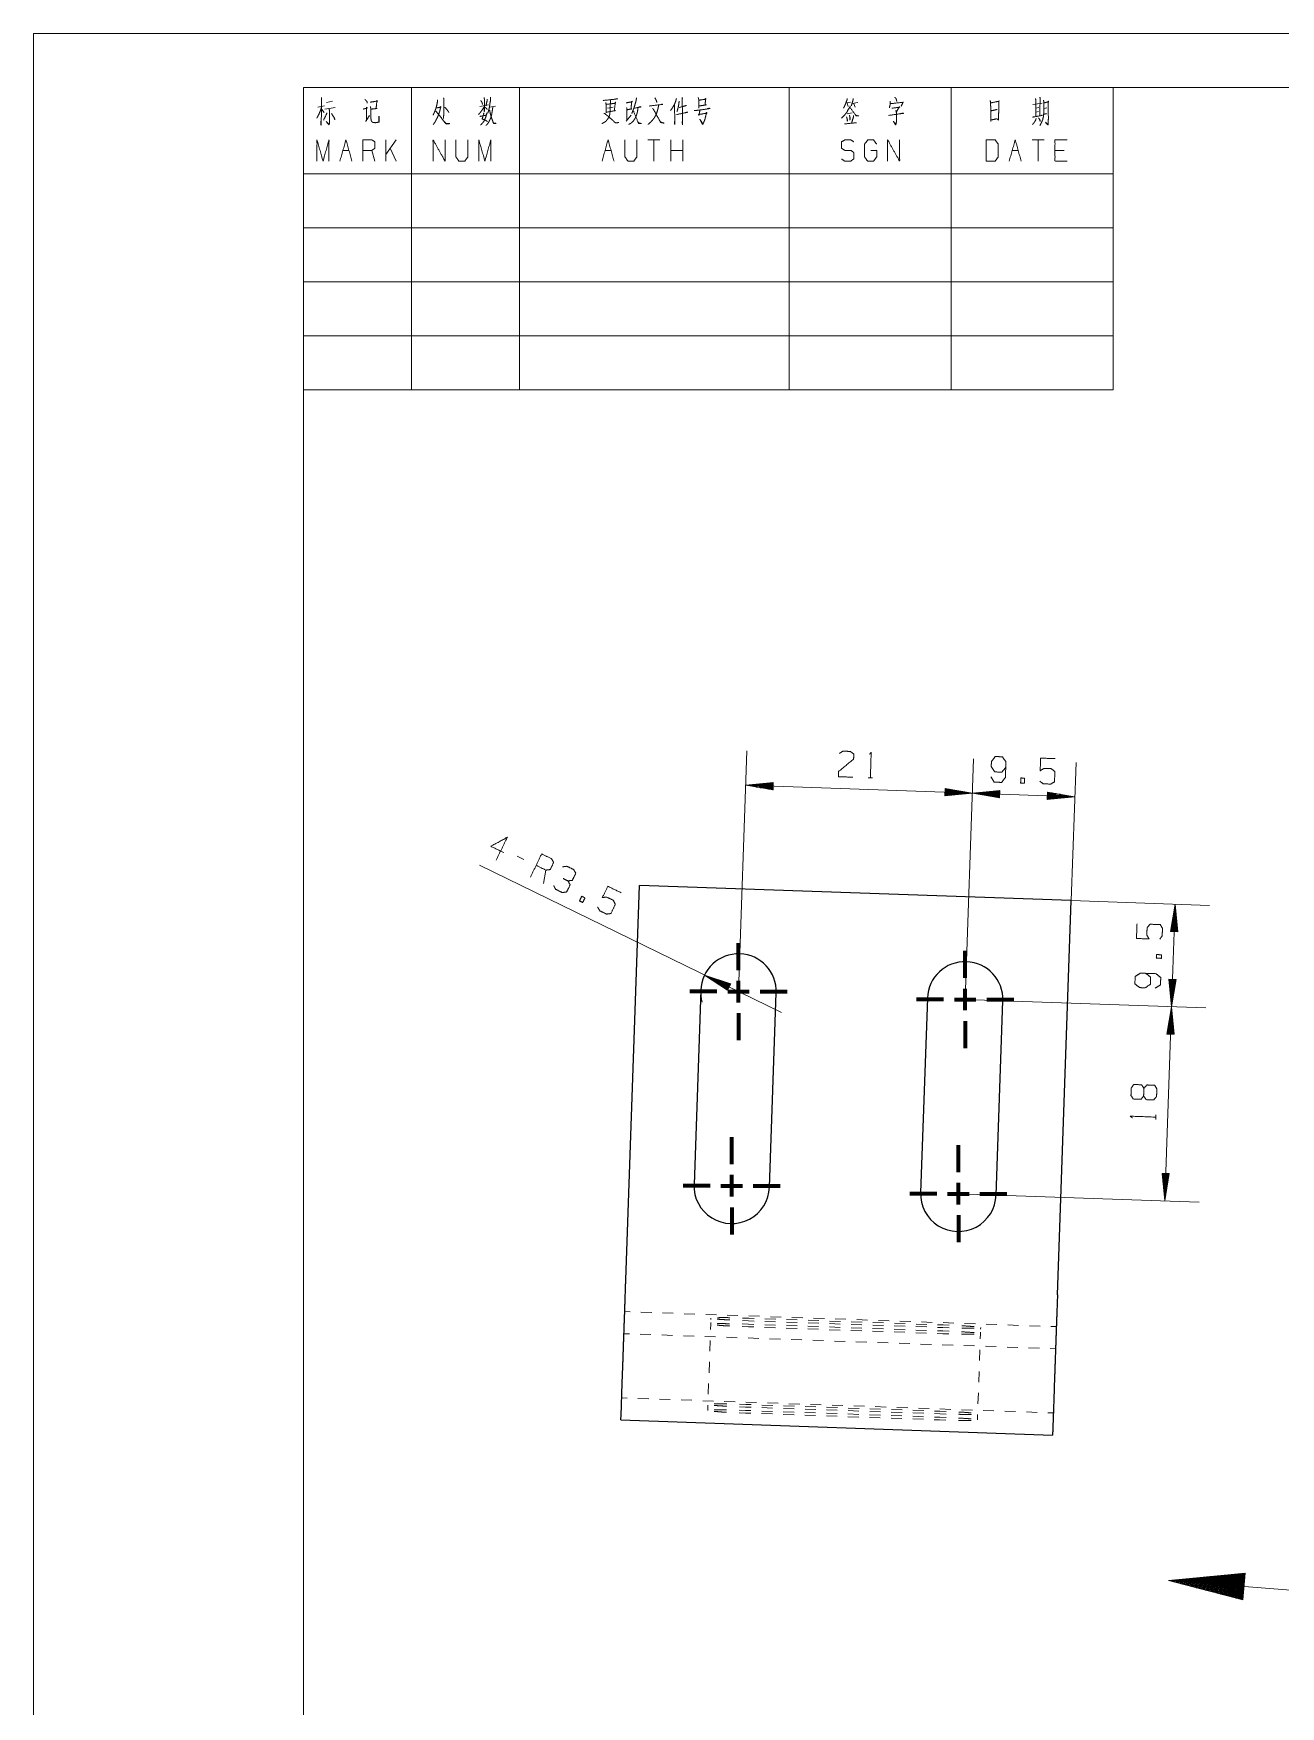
# Model space of a CAD drawing. Header units: millimetres. Extents: x 0 to 420, y 0 to 297.
# Drawn here: x 0 to 115.5, y 142 to 297 of the extents above; entities that cross this region are included whole.
import ezdxf

# ---------------------------------------------------------------- set-up
doc = ezdxf.new("R2010")
doc.units = ezdxf.units.MM
doc.layers.add('1', color=7, linetype='Continuous', true_color=0xffffff)

msp = doc.modelspace()

# ---------------------------------------------------------------- linework, layer by layer
at = {"layer": '1', "color": 132, "linetype": 'Continuous', "lineweight": 18}
for p, q in [((0, 297), (0, 0)), ((420, 297), (0, 297)), ((25, 292), (25, 264)), ((25, 292), (100, 292)), ((25, 292), (100, 292)), ((25, 292), (100, 292)), ((25, 292), (25, 5)), ((415, 292), (25, 292)), ((35, 292), (35, 264)), ((45, 292), (45, 264)), ((70, 292), (70, 264)), ((85, 292), (85, 264)), ((100, 292), (100, 264)), ((25, 284), (100, 284)), ((25, 279), (100, 279)), ((25, 274), (100, 274)), ((25, 269), (100, 269)), ((25, 264), (100, 264))]:
    msp.add_line(p, q, dxfattribs=at)
at = {"layer": '1', "color": 95, "linetype": 'Continuous', "lineweight": 18}
for p, q in [((26.34, 290.18), (26.96, 290.3)), ((26.7, 289.95), (26.92, 289.68)), ((26.99, 289.99), (27.95, 290.14)), ((27.13, 290.61), (27.71, 290.74)), ((41.34, 290.22), (42.13, 290.38)), ((42.25, 290.16), (42.79, 290.28)), ((53.17, 290.09), (53.7, 290.18)), ((75.25, 290.57), (75.67, 290.63)), ((75.35, 290.55), (75.45, 290.24)), ((75.82, 290.51), (76.35, 290.61)), ((75.98, 290.49), (76.11, 290.16)), ((92.56, 290.43), (93.43, 290.55)), ((92.84, 290.07), (93.11, 290.14)), ((93.6, 290.05), (93.85, 290.12)), ((54.91, 288.87), (55.37, 289.43)), ((75.83, 289.64), (75.37, 289.56)), ((92.86, 289.72), (93.09, 289.78)), ((33.59, 287.14), (32.63, 285.78)), ((32.63, 285.18), (32.63, 287.14)), ((58.02, 287.14), (56.9, 287.14)), ((57.46, 287.14), (57.46, 285.18)), ((59.02, 285.18), (59.02, 287.14)), ((60.14, 285.18), (60.14, 287.14)), ((93.6, 287.14), (92.49, 287.14)), ((93.05, 287.14), (93.05, 285.18)), ((28.66, 286.17), (29.22, 286.17)), ((31.62, 285.18), (31.34, 286.17)), ((33.59, 285.18), (33.04, 286.36)), ((52.94, 286.17), (53.49, 286.17)), ((60.14, 286.17), (59.02, 286.17)), ((90.65, 286.17), (91.2, 286.17)), ((95.45, 286.17), (94.61, 286.17)), ((77.3, 228.05), (77.72, 228.04)), ((45.42, 220.49), (44.81, 220.78)), ((47.24, 218.26), (47.46, 219.49)), ((103.95, 196.4), (103.96, 196.82))]:
    msp.add_line(p, q, dxfattribs=at)
at = {"layer": '1', "color": 13, "linetype": 'Continuous', "lineweight": 18}
for p, q in [((65.3, 208.24), (66.08, 230.53)), ((86.29, 207.51), (87.07, 229.8)), ((86.29, 207.51), (87.07, 229.8)), ((96.12, 216.67), (96.56, 229.46)), ((68.52, 227.6), (65.97, 227.36)), ((65.97, 227.36), (68.5, 226.93)), ((86.96, 226.62), (65.97, 227.36)), ((68.51, 227.29), (66.16, 227.37)), ((68.51, 227.24), (66.16, 227.32)), ((68.51, 227.34), (66.55, 227.41)), ((68.51, 227.19), (66.55, 227.26)), ((68.5, 227.14), (66.93, 227.19)), ((68.51, 227.39), (66.94, 227.45)), ((68.5, 227.09), (67.31, 227.13)), ((68.51, 227.44), (67.33, 227.49)), ((68.5, 227.04), (67.7, 227.07)), ((68.52, 227.5), (67.71, 227.52)), ((68.5, 226.99), (68.08, 227)), ((68.52, 227.55), (68.1, 227.56)), ((68.5, 226.94), (68.46, 226.94)), ((68.5, 226.94), (68.46, 226.94)), ((68.52, 227.6), (68.49, 227.6)), ((68.52, 227.6), (68.49, 227.6)), ((68.5, 226.93), (68.52, 227.6)), ((84.43, 227.05), (84.41, 226.38)), ((84.41, 226.38), (86.96, 226.62)), ((84.41, 226.58), (85.99, 226.53)), ((84.41, 226.53), (85.6, 226.49)), ((84.41, 226.48), (85.21, 226.45)), ((84.41, 226.43), (84.83, 226.42)), ((84.41, 226.38), (84.44, 226.38)), ((84.41, 226.38), (84.44, 226.38)), ((84.42, 226.89), (85.61, 226.85)), ((84.42, 226.84), (86, 226.78)), ((84.42, 226.79), (86.38, 226.72)), ((84.42, 226.74), (86.77, 226.65)), ((84.42, 226.69), (86.76, 226.6)), ((84.42, 226.63), (86.38, 226.57)), ((86.96, 226.62), (84.43, 227.05)), ((84.43, 227.04), (84.46, 227.04)), ((84.43, 227.04), (84.46, 227.04)), ((84.43, 226.99), (84.85, 226.98)), ((84.43, 226.94), (85.23, 226.91)), ((89.51, 226.87), (86.96, 226.62)), ((86.96, 226.62), (89.48, 226.2)), ((86.96, 226.62), (96.45, 226.29)), ((89.5, 226.56), (87.15, 226.64)), ((89.49, 226.51), (87.15, 226.59)), ((89.49, 226.46), (87.53, 226.53)), ((89.5, 226.61), (87.54, 226.68)), ((89.49, 226.41), (87.92, 226.46)), ((89.5, 226.66), (87.93, 226.72)), ((89.49, 226.36), (88.3, 226.4)), ((89.5, 226.71), (88.31, 226.75)), ((89.49, 226.31), (88.68, 226.33)), ((89.5, 226.76), (88.7, 226.79)), ((89.51, 226.81), (89.09, 226.83)), ((89.48, 226.2), (89.51, 226.87)), ((89.51, 226.86), (89.48, 226.86)), ((89.51, 226.86), (89.48, 226.86)), ((93.92, 226.71), (93.9, 226.05)), ((93.9, 226.05), (96.45, 226.29)), ((93.91, 226.4), (96.26, 226.32)), ((93.91, 226.35), (96.26, 226.27)), ((93.91, 226.3), (95.87, 226.23)), ((93.92, 226.71), (93.96, 226.71)), ((93.92, 226.71), (93.96, 226.71)), ((96.45, 226.29), (93.92, 226.71)), ((93.92, 226.66), (94.34, 226.64)), ((93.92, 226.61), (94.72, 226.58)), ((93.92, 226.56), (95.11, 226.52)), ((93.92, 226.51), (95.49, 226.45)), ((93.92, 226.46), (95.88, 226.39)), ((89.49, 226.25), (89.07, 226.27)), ((89.48, 226.2), (89.45, 226.2)), ((89.48, 226.2), (89.45, 226.2)), ((93.9, 226.15), (94.71, 226.12)), ((93.9, 226.1), (94.32, 226.09)), ((93.9, 226.05), (93.93, 226.05)), ((93.9, 226.05), (93.93, 226.05)), ((93.91, 226.25), (95.48, 226.2)), ((93.91, 226.2), (95.1, 226.16)), ((69.29, 206.29), (41.3, 219.94)), ((96.12, 216.67), (108.91, 216.22)), ((105.74, 216.33), (105.32, 213.81)), ((105.41, 206.84), (105.74, 216.33)), ((105.57, 213.8), (105.64, 215.76)), ((105.62, 213.79), (105.71, 216.14)), ((105.68, 213.79), (105.76, 216.14)), ((105.73, 213.79), (105.79, 215.75)), ((105.98, 213.78), (105.74, 216.33)), ((105.37, 213.8), (105.39, 214.22)), ((105.42, 213.8), (105.45, 214.6)), ((105.47, 213.8), (105.51, 214.99)), ((105.52, 213.8), (105.58, 215.37)), ((105.78, 213.79), (105.83, 215.36)), ((105.83, 213.79), (105.87, 214.98)), ((105.88, 213.79), (105.91, 214.59)), ((105.93, 213.78), (105.94, 214.2)), ((105.32, 213.8), (105.32, 213.84)), ((105.32, 213.8), (105.32, 213.84)), ((105.32, 213.81), (105.98, 213.78)), ((105.98, 213.78), (105.98, 213.81)), ((105.98, 213.78), (105.98, 213.81)), ((64.59, 208.96), (62.16, 209.77)), ((62.16, 209.77), (64.29, 208.36)), ((64.43, 208.64), (62.32, 209.67)), ((64.45, 208.68), (62.34, 209.71)), ((64.41, 208.59), (62.64, 209.45)), ((64.47, 208.73), (62.71, 209.59)), ((64.5, 208.77), (63.08, 209.46)), ((64.52, 208.82), (63.45, 209.34)), ((105.17, 209.39), (105.16, 209.36)), ((105.17, 209.39), (105.16, 209.36)), ((105.16, 209.39), (105.41, 206.84)), ((105.83, 209.36), (105.16, 209.39)), ((105.22, 209.39), (105.2, 208.97)), ((105.27, 209.38), (105.24, 208.58)), ((105.32, 209.38), (105.28, 208.19)), ((105.37, 209.38), (105.31, 207.81)), ((105.42, 209.38), (105.35, 207.42)), ((105.47, 209.38), (105.39, 207.03)), ((105.41, 206.84), (105.83, 209.36)), ((105.52, 209.38), (105.44, 207.03)), ((105.57, 209.37), (105.5, 207.41)), ((105.62, 209.37), (105.57, 207.8)), ((105.67, 209.37), (105.63, 208.18)), ((105.72, 209.37), (105.7, 208.57)), ((105.78, 209.37), (105.76, 208.95)), ((105.83, 209.36), (105.82, 209.33)), ((105.83, 209.36), (105.82, 209.33)), ((64.38, 208.54), (62.97, 209.24)), ((64.36, 208.5), (63.29, 209.02)), ((64.34, 208.45), (63.62, 208.81)), ((64.54, 208.86), (63.82, 209.22)), ((64.32, 208.41), (63.94, 208.59)), ((64.56, 208.91), (64.19, 209.09)), ((64.29, 208.36), (64.27, 208.38)), ((64.29, 208.36), (64.27, 208.38)), ((64.29, 208.36), (64.59, 208.96)), ((64.58, 208.96), (64.56, 208.97)), ((64.58, 208.96), (64.56, 208.97)), ((86.29, 207.51), (108.58, 206.73)), ((86.29, 207.51), (108.58, 206.73)), ((105.41, 206.84), (104.78, 188.85)), ((105.41, 206.84), (104.98, 204.31)), ((105.24, 204.3), (105.31, 206.26)), ((105.29, 204.3), (105.38, 206.65)), ((105.34, 204.3), (105.43, 206.64)), ((105.39, 204.3), (105.46, 206.26)), ((105.65, 204.29), (105.41, 206.84)), ((105.04, 204.31), (105.05, 204.73)), ((105.09, 204.31), (105.12, 205.11)), ((105.14, 204.31), (105.18, 205.49)), ((105.19, 204.3), (105.25, 205.88)), ((105.45, 204.29), (105.5, 205.87)), ((105.5, 204.29), (105.54, 205.48)), ((105.55, 204.29), (105.58, 205.09)), ((105.6, 204.29), (105.61, 204.71)), ((104.98, 204.31), (105.65, 204.29)), ((104.99, 204.31), (104.99, 204.34)), ((104.99, 204.31), (104.99, 204.34)), ((105.65, 204.29), (105.65, 204.32)), ((105.65, 204.29), (105.65, 204.32)), ((104.53, 191.4), (104.78, 188.85)), ((105.2, 191.38), (104.53, 191.4)), ((104.54, 191.4), (104.54, 191.37)), ((104.54, 191.4), (104.54, 191.37)), ((104.59, 191.4), (104.57, 190.98)), ((104.64, 191.4), (104.61, 190.59)), ((104.69, 191.39), (104.65, 190.2)), ((104.74, 191.39), (104.69, 189.82)), ((104.79, 191.39), (104.72, 189.43)), ((104.84, 191.39), (104.76, 189.04)), ((104.78, 188.85), (105.2, 191.38)), ((104.89, 191.39), (104.81, 189.04)), ((104.94, 191.38), (104.88, 189.42)), ((104.99, 191.38), (104.94, 189.81)), ((105.05, 191.38), (105, 190.19)), ((105.1, 191.38), (105.07, 190.58)), ((105.15, 191.38), (105.13, 190.96)), ((105.2, 191.38), (105.2, 191.34)), ((105.2, 191.38), (105.2, 191.34)), ((85.66, 189.52), (107.95, 188.74)), ((112.21, 154.35), (105.13, 153.68)), ((112.11, 153.12), (105.13, 153.68)), ((112.11, 153.12), (105.13, 153.68)), ((105.13, 153.68), (112.01, 151.89)), ((125.07, 152.09), (105.13, 153.68)), ((112.11, 153.07), (105.42, 153.61)), ((112.12, 153.17), (105.43, 153.71)), ((112.1, 153.02), (105.7, 153.53)), ((112.12, 153.22), (105.72, 153.74)), ((112.1, 152.97), (105.98, 153.46)), ((112.12, 153.28), (106.01, 153.76)), ((112.13, 153.33), (106.3, 153.79)), ((112.13, 153.38), (106.59, 153.82)), ((112.14, 153.43), (106.88, 153.85)), ((112.14, 153.48), (107.17, 153.88)), ((112.14, 153.53), (107.46, 153.9)), ((112.15, 153.58), (107.76, 153.93)), ((112.15, 153.63), (108.05, 153.96)), ((112.16, 153.68), (108.34, 153.99)), ((112.16, 153.73), (108.63, 154.01)), ((112.16, 153.78), (108.92, 154.04)), ((112.17, 153.83), (109.21, 154.07)), ((112.17, 153.88), (109.5, 154.1)), ((112.18, 153.93), (109.79, 154.12)), ((112.18, 153.98), (110.09, 154.15)), ((112.18, 154.03), (110.38, 154.18)), ((112.19, 154.09), (110.67, 154.21)), ((112.19, 154.14), (110.96, 154.23)), ((112.2, 154.19), (111.25, 154.26)), ((112.2, 154.24), (111.54, 154.29)), ((112.2, 154.29), (111.83, 154.32)), ((112.01, 151.89), (112.21, 154.35)), ((112.21, 154.34), (112.12, 154.35)), ((112.21, 154.34), (112.12, 154.35)), ((112.1, 152.92), (106.27, 153.39)), ((112.09, 152.87), (106.55, 153.31)), ((112.09, 152.82), (106.83, 153.24)), ((112.08, 152.77), (107.12, 153.17)), ((112.08, 152.72), (107.4, 153.09)), ((112.08, 152.67), (107.68, 153.02)), ((112.07, 152.62), (107.97, 152.95)), ((112.07, 152.57), (108.25, 152.87)), ((112.06, 152.52), (108.53, 152.8)), ((112.06, 152.47), (108.81, 152.72)), ((112.05, 152.41), (109.1, 152.65)), ((112.05, 152.36), (109.38, 152.58)), ((112.05, 152.31), (109.66, 152.5)), ((112.04, 152.26), (109.95, 152.43)), ((112.04, 152.21), (110.23, 152.36)), ((112.03, 152.16), (110.51, 152.28)), ((112.03, 152.11), (110.8, 152.21)), ((112.03, 152.06), (111.08, 152.14)), ((112.02, 152.01), (111.36, 152.06)), ((112.02, 151.96), (111.65, 151.99)), ((112.01, 151.91), (111.93, 151.91)), ((112.01, 151.91), (111.93, 151.91))]:
    msp.add_line(p, q, dxfattribs=at)
at = {"layer": '1', "color": 30, "linetype": 'Continuous', "lineweight": 25}
for p, q in [((54.86, 181.55), (56.14, 218.06)), ((96.12, 216.67), (56.14, 218.06)), ((94.84, 180.15), (96.12, 216.67)), ((61.8, 208.36), (61.18, 190.37)), ((68.17, 190.13), (68.8, 208.12)), ((82.79, 207.63), (82.16, 189.64)), ((89.16, 189.39), (89.79, 207.38)), ((54.41, 168.56), (94.39, 167.16))]:
    msp.add_line(p, q, dxfattribs=at)
at = {"layer": '1', "color": 252, "linetype": 'Continuous', "lineweight": 70}
for p, q in [((65.3, 210.24), (65.3, 212.74)), ((86.29, 209.51), (86.29, 212.01)), ((63.3, 208.24), (60.8, 208.24)), ((64.3, 208.24), (66.3, 208.24)), ((65.3, 207.24), (65.3, 209.24)), ((67.3, 208.24), (69.8, 208.24)), ((86.29, 206.51), (86.29, 208.51)), ((65.3, 206.24), (65.3, 203.74)), ((84.29, 207.51), (81.79, 207.51)), ((85.29, 207.51), (87.29, 207.51)), ((88.29, 207.51), (90.79, 207.51)), ((86.29, 205.51), (86.29, 203.01)), ((64.67, 192.25), (64.67, 194.75)), ((85.66, 191.52), (85.66, 194.02)), ((64.67, 189.25), (64.67, 191.25)), ((62.67, 190.25), (60.17, 190.25)), ((63.67, 190.25), (65.67, 190.25)), ((66.67, 190.25), (69.17, 190.25)), ((83.66, 189.52), (81.16, 189.52)), ((84.66, 189.52), (86.66, 189.52)), ((85.66, 188.52), (85.66, 190.52)), ((87.66, 189.52), (90.16, 189.52)), ((64.67, 188.25), (64.67, 185.75)), ((85.66, 187.52), (85.66, 185.02))]:
    msp.add_line(p, q, dxfattribs=at)
at = {"layer": '1', "color": 43, "linetype": 'Continuous', "lineweight": 18}
for p, q in [((55.26, 178.58), (54.76, 178.6)), ((57.26, 178.51), (56.26, 178.54)), ((59.26, 178.44), (58.26, 178.47)), ((61.26, 178.37), (60.26, 178.4)), ((63.26, 178.3), (62.26, 178.33)), ((65.25, 178.23), (64.26, 178.26)), ((62.73, 177.43), (62.71, 176.93)), ((62.73, 177.57), (62.73, 177.43)), ((62.74, 177.99), (62.74, 177.85)), ((66.22, 177.18), (65.64, 177.21)), ((65.65, 177.45), (66.23, 177.43)), ((66.24, 177.74), (65.66, 177.76)), ((65.67, 178), (66.25, 177.99)), ((66.22, 177.18), (66.72, 177.17)), ((66.73, 177.41), (66.23, 177.43)), ((66.24, 177.74), (66.74, 177.72)), ((67.25, 178.16), (66.25, 178.19)), ((66.75, 177.97), (66.25, 177.99)), ((67.72, 177.13), (68.72, 177.1)), ((68.73, 177.34), (67.73, 177.37)), ((67.74, 177.69), (68.74, 177.65)), ((68.75, 177.9), (67.75, 177.93)), ((69.25, 178.09), (68.25, 178.12)), ((69.72, 177.06), (70.72, 177.03)), ((70.72, 177.27), (69.73, 177.31)), ((70.74, 177.83), (69.74, 177.86)), ((69.74, 177.62), (70.74, 177.58)), ((71.25, 178.02), (70.25, 178.05)), ((72.72, 177.2), (71.72, 177.24)), ((71.72, 176.99), (72.72, 176.96)), ((72.74, 177.76), (71.74, 177.79)), ((71.74, 177.55), (72.73, 177.51)), ((73.25, 177.95), (72.25, 177.99)), ((73.71, 176.92), (74.71, 176.89)), ((74.72, 177.13), (73.72, 177.17)), ((73.73, 177.48), (74.73, 177.44)), ((74.74, 177.69), (73.74, 177.72)), ((75.25, 177.88), (74.25, 177.92)), ((75.71, 176.85), (76.71, 176.82)), ((76.72, 177.06), (75.72, 177.1)), ((75.73, 177.41), (76.73, 177.37)), ((76.74, 177.62), (75.74, 177.65)), ((77.25, 177.81), (76.25, 177.85)), ((77.71, 176.78), (78.71, 176.75)), ((78.72, 176.99), (77.72, 177.03)), ((77.73, 177.34), (78.73, 177.3)), ((78.74, 177.55), (77.74, 177.58)), ((79.25, 177.74), (78.25, 177.78)), ((79.71, 176.71), (80.71, 176.68)), ((80.72, 176.92), (79.72, 176.96)), ((79.73, 177.27), (80.73, 177.24)), ((80.74, 177.48), (79.74, 177.51)), ((81.25, 177.67), (80.25, 177.71)), ((82.72, 176.85), (81.72, 176.89)), ((81.73, 177.2), (82.73, 177.17)), ((82.74, 177.41), (81.74, 177.44)), ((83.24, 177.6), (82.24, 177.64)), ((84.22, 176.8), (83.72, 176.82)), ((83.73, 177.13), (84.23, 177.11)), ((84.24, 177.36), (83.74, 177.37)), ((84.22, 176.8), (84.8, 176.78)), ((84.81, 177.1), (84.23, 177.11)), ((85.24, 177.53), (84.24, 177.57)), ((84.24, 177.36), (84.82, 177.33)), ((87.24, 177.46), (86.24, 177.5)), ((87.71, 176.55), (87.72, 176.69)), ((87.72, 176.97), (87.73, 177.11)), ((89.24, 177.39), (88.24, 177.43)), ((91.24, 177.32), (90.24, 177.36)), ((93.24, 177.25), (92.24, 177.29)), ((94.74, 177.2), (94.24, 177.22)), ((54.69, 176.55), (55.19, 176.53)), ((56.19, 176.5), (57.19, 176.46)), ((58.19, 176.43), (59.19, 176.39)), ((60.19, 176.36), (61.19, 176.32)), ((62.19, 176.29), (63.18, 176.25)), ((62.67, 175.93), (62.64, 174.93)), ((64.18, 176.22), (65.18, 176.18)), ((66.18, 176.15), (67.18, 176.11)), ((68.18, 176.08), (69.18, 176.05)), ((70.18, 176.01), (71.18, 175.98)), ((72.18, 175.94), (73.18, 175.91)), ((74.18, 175.87), (75.18, 175.84)), ((76.18, 175.8), (77.18, 175.77)), ((78.18, 175.73), (79.17, 175.7)), ((80.17, 175.66), (81.17, 175.63)), ((81.71, 176.64), (82.71, 176.61)), ((82.17, 175.59), (83.17, 175.56)), ((83.71, 176.57), (84.21, 176.55)), ((84.17, 175.52), (85.17, 175.49)), ((84.79, 176.54), (84.21, 176.55)), ((86.17, 175.45), (87.17, 175.42)), ((87.69, 176.06), (87.71, 176.55)), ((88.17, 175.38), (89.17, 175.35)), ((90.17, 175.31), (91.17, 175.28)), ((92.17, 175.24), (93.17, 175.21)), ((94.17, 175.17), (94.67, 175.16)), ((62.6, 173.93), (62.57, 172.93)), ((87.62, 174.06), (87.66, 175.06)), ((87.55, 172.06), (87.59, 173.06)), ((54.98, 170.59), (54.48, 170.61)), ((56.98, 170.52), (55.98, 170.55)), ((62.53, 171.93), (62.5, 170.94)), ((87.48, 170.06), (87.52, 171.06)), ((58.98, 170.45), (57.98, 170.48)), ((60.98, 170.38), (59.98, 170.41)), ((62.98, 170.31), (61.98, 170.34)), ((62.46, 169.94), (62.45, 169.44)), ((64.98, 170.24), (63.98, 170.27)), ((65.36, 169.22), (65.94, 169.19)), ((65.95, 169.44), (65.37, 169.45)), ((65.38, 169.77), (65.96, 169.75)), ((65.97, 170), (65.39, 170.01)), ((66.44, 169.18), (65.94, 169.19)), ((65.95, 169.44), (66.45, 169.42)), ((66.46, 169.73), (65.96, 169.75)), ((65.97, 170), (66.47, 169.98)), ((66.97, 170.17), (65.98, 170.2)), ((68.44, 169.11), (67.44, 169.14)), ((67.45, 169.38), (68.45, 169.35)), ((68.46, 169.66), (67.46, 169.7)), ((67.47, 169.94), (68.47, 169.91)), ((68.97, 170.1), (67.97, 170.13)), ((70.44, 169.04), (69.44, 169.07)), ((69.45, 169.31), (70.45, 169.28)), ((70.46, 169.59), (69.46, 169.63)), ((69.47, 169.87), (70.47, 169.84)), ((70.97, 170.03), (69.97, 170.06)), ((72.44, 168.97), (71.44, 169)), ((71.45, 169.25), (72.44, 169.21)), ((71.46, 169.8), (72.46, 169.77)), ((72.46, 169.52), (71.46, 169.56)), ((72.97, 169.96), (71.97, 169.99)), ((73.44, 169.18), (74.44, 169.14)), ((74.45, 169.45), (73.45, 169.49)), ((73.46, 169.73), (74.46, 169.7)), ((74.97, 169.89), (73.97, 169.93)), ((75.44, 169.11), (76.44, 169.07)), ((76.45, 169.38), (75.45, 169.42)), ((75.46, 169.66), (76.46, 169.63)), ((76.97, 169.82), (75.97, 169.86)), ((77.44, 169.04), (78.44, 169)), ((78.45, 169.31), (77.45, 169.35)), ((77.46, 169.59), (78.46, 169.56)), ((78.97, 169.75), (77.97, 169.79)), ((79.44, 168.97), (80.44, 168.93)), ((80.45, 169.24), (79.45, 169.28)), ((79.46, 169.52), (80.46, 169.49)), ((80.97, 169.68), (79.97, 169.72)), ((82.45, 169.18), (81.45, 169.21)), ((81.46, 169.45), (82.46, 169.42)), ((82.96, 169.61), (81.97, 169.65)), ((83.95, 169.12), (83.45, 169.14)), ((83.46, 169.38), (83.96, 169.37)), ((83.95, 169.12), (84.53, 169.1)), ((84.96, 169.54), (83.96, 169.58)), ((84.54, 169.34), (83.96, 169.37)), ((86.96, 169.47), (85.96, 169.51)), ((87.43, 168.56), (87.45, 169.06)), ((88.96, 169.4), (87.96, 169.44)), ((90.96, 169.33), (89.96, 169.37)), ((92.96, 169.26), (91.96, 169.3)), ((94.46, 169.21), (93.96, 169.23)), ((74.43, 168.9), (73.44, 168.93)), ((76.43, 168.83), (75.43, 168.86)), ((78.43, 168.76), (77.43, 168.79)), ((80.43, 168.69), (79.43, 168.72)), ((82.43, 168.62), (81.43, 168.65)), ((81.44, 168.9), (82.44, 168.86)), ((83.93, 168.56), (83.43, 168.58)), ((83.44, 168.83), (83.94, 168.81)), ((83.93, 168.56), (84.51, 168.55)), ((84.52, 168.79), (83.94, 168.81))]:
    msp.add_line(p, q, dxfattribs=at)
at = {"layer": '1', "color": 30, "linetype": 'Continuous', "lineweight": 25}
for centre, start, end in [((65.3, 208.24), 358, 178), ((86.29, 207.51), 358, 178), ((64.67, 190.25), 178, 358), ((85.66, 189.52), 178, 358)]:
    msp.add_arc(centre, 3.5, start, end, dxfattribs=at)
at = {"layer": '1', "color": 13, "linetype": 'Continuous', "lineweight": 18}
msp.add_arc((65.3, 208.24), 3.5, 178, 196.2103, dxfattribs=at)
at = {"layer": '1', "color": 95, "linetype": 'Continuous', "lineweight": 18}
for points, knots in [([(26.67, 290.16), (26.6, 289.91), (26.48, 289.62), (26.35, 289.35), (26.23, 289.14)], [0, 0, 0.233514, 0.515368, 0.78555, 1, 1]), ([(26.67, 291.07), (26.66, 288.89), (26.63, 288.5), (26.61, 288.71), (26.64, 288.94)], [0, 0, 0.723303, 0.854546, 0.923601, 1, 1]), ([(27.37, 289.99), (27.42, 289.87), (27.42, 288.83), (27.4, 288.6), (27.39, 288.52), (27.11, 288.85), (27.39, 288.56)], [0, 0, 0.056947, 0.504404, 0.603051, 0.639405, 0.826366, 1, 1]), ([(30.53, 289.99), (30.92, 290.09), (30.86, 290.16), (30.83, 288.96), (30.77, 288.83), (31.12, 289.41)], [0, 0, 0.158008, 0.19221, 0.673433, 0.728446, 1, 1]), ([(30.7, 290.88), (30.87, 290.72), (30.92, 290.63), (30.92, 290.53), (30.9, 290.67)], [0, 0, 0.413146, 0.573572, 0.750721, 1, 1]), ([(31.19, 290.63), (31.87, 290.74), (31.82, 290.8), (31.73, 290.05), (31.82, 290.05), (31.25, 289.99)], [0, 0, 0.313958, 0.349012, 0.694882, 0.735357, 1, 1]), ([(31.22, 290.22), (31.25, 289.91), (31.25, 289.2), (31.27, 288.98), (31.3, 288.87), (31.34, 288.81), (31.41, 288.77), (31.53, 288.75), (31.66, 288.73), (32.03, 288.79), (32, 289.33), (32, 288.79)], [0, 0, 0.097093, 0.316208, 0.387239, 0.42073, 0.444406, 0.470581, 0.507596, 0.549105, 0.664641, 0.832445, 1, 1]), ([(37.43, 290.84), (37.42, 290.72), (37.34, 290.3), (37.26, 290.01), (37.18, 289.8), (37.09, 289.6), (37.01, 289.43)], [0, 0, 0.084498, 0.36853, 0.573114, 0.721457, 0.873368, 1, 1]), ([(37.28, 290.09), (37.75, 290.18), (37.71, 290.22), (37.68, 290.03), (37.62, 289.76), (37.56, 289.6), (37.48, 289.37), (37.4, 289.18), (37.28, 288.98), (37.2, 288.81), (37.02, 288.56)], [0, 0, 0.202443, 0.228131, 0.308408, 0.425631, 0.500403, 0.604281, 0.689483, 0.790714, 0.870506, 1, 1]), ([(37.97, 291.05), (38.02, 290.94), (38, 290.84), (37.99, 289.12), (37.97, 289.23), (38, 289.45)], [0, 0, 0.049543, 0.095606, 0.852767, 0.898838, 1, 1]), ([(38.1, 290.16), (38.13, 290.14), (38.4, 289.8), (38.47, 289.68)], [0, 0, 0.059448, 0.761031, 1, 1]), ([(41.75, 290.24), (41.62, 290.01), (41.48, 289.8), (41.35, 289.64), (41.22, 289.49)], [0, 0, 0.287221, 0.555142, 0.786181, 1, 1]), ([(41.43, 290.8), (41.56, 290.57), (41.59, 290.43)], [0, 0, 0.640221, 1, 1]), ([(41.73, 291.07), (41.76, 290.92), (41.76, 289.78), (41.73, 289.93), (41.76, 290.05)], [0, 0, 0.094654, 0.823636, 0.91829, 1, 1]), ([(41.76, 290.2), (41.94, 290.07), (42.03, 289.97)], [0, 0, 0.613122, 1, 1]), ([(42.03, 290.92), (42.03, 290.82), (41.91, 290.34)], [0, 0, 0.174301, 1, 1]), ([(42.54, 290.16), (42.49, 289.8), (42.45, 289.56), (42.41, 289.35), (42.35, 289.16), (42.23, 288.91), (42.13, 288.73), (42.01, 288.56), (41.92, 288.48)], [0, 0, 0.19438, 0.332636, 0.448614, 0.555649, 0.70616, 0.822692, 0.933847, 1, 1]), ([(42.33, 291.11), (42.33, 290.98), (42.32, 290.76), (42.27, 290.47), (42.23, 290.16), (42.17, 289.91), (42.1, 289.68), (42.08, 289.62)], [0, 0, 0.081852, 0.232243, 0.425429, 0.63211, 0.800313, 0.957953, 1, 1]), ([(42.22, 289.89), (42.25, 289.85), (42.39, 289.27), (42.49, 289), (42.6, 288.71), (42.63, 288.65), (42.85, 288.67), (42.63, 288.69), (42.55, 288.81)], [0, 0, 0.026721, 0.341749, 0.493483, 0.655465, 0.691641, 0.80784, 0.924039, 1, 1]), ([(53.44, 290.84), (53.42, 290.18), (53.41, 289.85), (53.39, 289.66), (53.38, 289.56), (53.36, 289.43), (53.32, 289.31), (53.27, 289.2), (53.14, 289.02), (53, 288.85), (52.79, 288.73), (52.69, 288.67), (52.65, 288.65)], [0, 0, 0.263783, 0.395771, 0.470171, 0.511786, 0.56157, 0.614019, 0.658777, 0.749614, 0.837596, 0.932985, 0.980677, 1, 1]), ([(52.76, 290.82), (52.82, 290.78), (52.85, 290.8), (54.11, 290.94), (54.07, 290.96), (53.92, 290.92)], [0, 0, 0.045522, 0.068286, 0.872626, 0.90344, 1, 1]), ([(53, 290.59), (53.04, 290.41), (53.04, 289.66), (53.03, 289.7), (53.89, 289.85), (53.8, 289.85), (53.89, 290.63), (53.92, 290.57), (53.87, 290.53), (53.04, 290.43)], [0, 0, 0.051663, 0.252803, 0.264656, 0.500971, 0.524672, 0.738301, 0.756829, 0.773117, 1, 1]), ([(54.88, 290.57), (55.47, 290.67), (55.41, 290.74), (55.34, 290.01), (55.41, 290.01), (54.97, 289.93), (54.94, 290.12), (54.97, 289.89), (54.96, 288.96)], [0, 0, 0.181366, 0.207406, 0.429567, 0.451891, 0.588199, 0.645735, 0.715777, 1, 1]), ([(55.98, 290.12), (55.98, 289.99), (55.92, 289.66), (55.86, 289.47), (55.81, 289.31), (55.73, 289.16), (55.65, 289.02), (55.54, 288.87), (55.31, 288.67), (55.13, 288.58)], [0, 0, 0.067236, 0.249298, 0.354996, 0.450079, 0.537949, 0.629663, 0.725721, 0.894899, 1, 1]), ([(55.85, 291.05), (55.82, 290.8), (55.73, 290.47), (55.62, 290.12), (55.53, 289.89), (55.47, 289.72), (55.41, 289.58)], [0, 0, 0.162457, 0.385014, 0.625897, 0.784413, 0.898493, 1, 1]), ([(55.62, 290.07), (56.27, 290.2), (56.2, 290.22), (56.08, 290.18)], [0, 0, 0.769962, 0.857327, 1, 1]), ([(57.88, 290.32), (57.88, 290.2), (57.81, 289.91), (57.74, 289.68), (57.65, 289.43), (57.52, 289.23), (57.5, 289.18), (57.42, 289.08), (57.31, 288.94), (57.18, 288.81), (57.06, 288.69), (56.93, 288.58)], [0, 0, 0.060656, 0.206644, 0.323463, 0.452143, 0.571976, 0.593424, 0.659716, 0.74639, 0.834816, 0.918178, 1, 1]), ([(57.02, 290.28), (58.29, 290.43), (58.21, 290.45), (58.12, 290.41)], [0, 0, 0.872478, 0.933903, 1, 1]), ([(57.34, 290.05), (57.4, 290.01), (58.1, 288.75), (58.43, 288.69), (58.12, 288.77), (58.02, 288.89)], [0, 0, 0.030854, 0.652647, 0.79375, 0.930716, 1, 1]), ([(57.56, 291.03), (57.66, 290.84), (57.71, 290.72), (57.74, 290.59)], [0, 0, 0.450481, 0.729637, 1, 1]), ([(59.55, 290.98), (59.48, 290.72), (59.38, 290.47), (59.26, 290.24), (59.14, 290.05), (59, 289.85)], [0, 0, 0.21836, 0.428744, 0.629221, 0.801494, 1, 1]), ([(59.38, 290.41), (59.39, 289.16), (59.39, 288.56), (59.38, 288.69), (59.39, 288.91)], [0, 0, 0.565717, 0.839123, 0.896086, 1, 1]), ([(59.8, 290.72), (59.76, 290.38), (59.7, 290.09), (59.64, 289.89), (59.6, 289.76)], [0, 0, 0.34211, 0.644851, 0.86512, 1, 1]), ([(59.8, 290.14), (60.47, 290.32), (60.4, 290.32), (60.28, 290.26)], [0, 0, 0.772509, 0.853435, 1, 1]), ([(60.08, 291.07), (60.12, 290.98), (60.09, 291.03), (60.11, 288.54), (60.09, 288.73), (60.11, 289.04)], [0, 0, 0.029975, 0.04619, 0.840789, 0.900562, 1, 1]), ([(61.18, 289.87), (61.37, 289.87), (61.75, 289.91), (62.68, 290.05), (62.58, 290.07), (62.43, 290.03)], [0, 0, 0.10704, 0.322386, 0.855626, 0.914427, 1, 1]), ([(61.57, 291.07), (61.63, 290.82), (61.63, 290.09), (61.63, 290.28), (62.33, 290.38), (62.21, 290.38), (62.24, 290.9), (62.26, 290.98), (62.29, 290.92), (62.19, 290.9), (61.63, 290.82)], [0, 0, 0.076614, 0.294117, 0.350048, 0.563214, 0.598361, 0.753971, 0.779215, 0.799829, 0.831205, 1, 1]), ([(61.73, 289.91), (61.63, 289.41), (61.6, 289.49), (62.38, 289.62), (62.33, 289.7), (62.33, 289.62), (62.24, 289.27), (62.19, 289.04), (62.11, 288.85), (62.05, 288.71), (62.01, 288.6), (61.98, 288.58), (61.72, 289.06), (62, 288.62)], [0, 0, 0.13637, 0.159981, 0.371157, 0.396349, 0.418604, 0.516111, 0.579311, 0.63312, 0.675133, 0.705357, 0.714996, 0.861275, 1, 1]), ([(75.64, 290.3), (75.63, 290.2), (75.39, 289.83), (75.38, 289.78), (75.26, 289.6), (75.06, 289.37), (74.85, 289.16)], [0, 0, 0.074337, 0.387309, 0.418539, 0.575027, 0.79286, 1, 1]), ([(75.37, 290.98), (75.35, 290.84), (75.23, 290.53), (75.13, 290.28), (75.01, 290.07)], [0, 0, 0.148006, 0.485257, 0.758321, 1, 1]), ([(75.61, 290.16), (76.2, 289.37), (76.43, 289.37), (76.2, 289.39), (76.08, 289.54)], [0, 0, 0.599324, 0.742451, 0.886135, 1, 1]), ([(75.91, 290.98), (75.92, 290.88), (75.75, 290.3)], [0, 0, 0.147218, 1, 1]), ([(79.34, 290.74), (79.34, 290.51), (79.33, 290.34), (79.3, 290.22), (79.27, 290.12)], [0, 0, 0.361949, 0.626223, 0.829034, 1, 1]), ([(79.34, 290.49), (80.57, 290.63), (80.56, 290.67), (80.37, 290.26)], [0, 0, 0.712481, 0.737756, 1, 1]), ([(79.49, 290.07), (80.25, 290.18), (80.21, 290.24), (79.92, 289.72)], [0, 0, 0.533866, 0.586729, 1, 1]), ([(79.87, 289.87), (79.9, 289.76), (79.93, 289.64), (79.94, 289.43), (79.94, 289), (79.93, 288.85), (79.9, 288.65), (79.86, 288.52), (79.64, 288.87), (79.87, 288.56)], [0, 0, 0.049623, 0.1085, 0.204239, 0.404798, 0.471991, 0.568442, 0.629223, 0.820578, 1, 1]), ([(79.78, 291.09), (79.89, 290.96), (79.93, 290.86), (79.96, 290.69)], [0, 0, 0.364604, 0.619196, 1, 1]), ([(88.61, 290.8), (88.64, 290.59), (88.66, 290.14), (88.67, 289.66), (88.67, 289.6), (88.67, 288.83), (88.67, 288.98), (89.24, 289.1), (89.36, 288.96), (89.39, 289.14), (89.39, 289.39), (89.4, 289.87), (89.42, 290.36), (89.42, 290.78), (89.43, 290.72), (88.66, 290.57)], [0, 0, 0.037589, 0.119519, 0.205166, 0.216331, 0.354043, 0.380097, 0.485125, 0.518622, 0.552532, 0.597196, 0.682843, 0.77221, 0.846648, 0.858119, 1, 1]), ([(88.67, 289.83), (89.24, 289.95), (89.18, 289.97), (89.05, 289.89)], [0, 0, 0.728512, 0.805958, 1, 1]), ([(92.8, 290.98), (92.83, 290.86), (92.83, 289.31)], [0, 0, 0.075954, 1, 1]), ([(93.21, 291.11), (93.24, 290.98), (93.19, 289.37)], [0, 0, 0.073211, 1, 1]), ([(93.55, 290.82), (93.59, 290.59), (93.59, 290.14), (93.57, 289.64), (93.55, 289.33), (93.47, 289), (93.38, 288.79), (93.22, 288.48)], [0, 0, 0.096217, 0.285187, 0.491418, 0.620825, 0.76157, 0.854869, 1, 1]), ([(93.59, 290.57), (94.03, 290.67), (93.98, 290.74), (93.98, 290.05), (94, 289.12), (93.98, 288.77), (93.97, 288.56), (93.95, 288.5), (93.74, 288.77), (93.94, 288.58)], [0, 0, 0.13308, 0.155522, 0.357051, 0.631901, 0.735808, 0.797028, 0.815849, 0.918301, 1, 1]), ([(27.18, 289.66), (27.17, 289.58), (26.86, 288.96)], [0, 0, 0.108202, 1, 1]), ([(27.61, 289.58), (27.87, 289.16), (27.92, 289), (27.81, 289.27)], [0, 0, 0.516563, 0.696901, 1, 1]), ([(37.28, 289.8), (38.22, 288.62), (38.56, 288.65), (38.54, 288.65), (38.24, 288.67), (38.08, 288.81)], [0, 0, 0.632183, 0.773704, 0.779845, 0.909108, 1, 1]), ([(41.34, 289.31), (41.97, 289.45), (41.98, 289.64), (41.98, 289.56), (41.91, 289.31), (41.81, 289.04), (41.7, 288.83), (41.59, 288.71), (41.48, 288.58), (41.41, 288.52)], [0, 0, 0.30447, 0.39258, 0.431622, 0.553714, 0.689469, 0.798362, 0.878841, 0.954752, 1, 1]), ([(41.72, 289.66), (41.56, 289.08), (41.66, 289.04), (41.78, 289), (41.89, 288.94), (42.04, 288.85)], [0, 0, 0.5291, 0.62629, 0.735524, 0.852093, 1, 1]), ([(52.82, 289.6), (52.89, 289.6), (53.17, 289.37), (53.41, 289.16), (53.63, 288.98), (53.9, 288.71), (54.23, 288.75), (53.92, 288.71), (53.82, 288.79)], [0, 0, 0.033467, 0.197839, 0.340788, 0.472468, 0.649452, 0.797921, 0.939753, 1, 1]), ([(55.54, 289.8), (55.59, 289.78), (56.04, 288.67), (56.32, 288.65), (56.06, 288.71), (55.98, 288.83)], [0, 0, 0.024909, 0.644018, 0.787117, 0.926016, 1, 1]), ([(59.57, 289.49), (60.61, 289.7), (60.53, 289.72), (60.4, 289.66)], [0, 0, 0.826976, 0.886334, 1, 1]), ([(75.12, 288.62), (76.23, 288.73), (76.16, 288.73), (75.99, 288.71)], [0, 0, 0.825897, 0.879998, 1, 1]), ([(75.31, 289.27), (75.38, 289), (75.38, 288.87), (75.37, 289.04)], [0, 0, 0.489807, 0.707975, 1, 1]), ([(75.58, 289.43), (75.64, 289.12), (75.61, 288.96), (75.61, 289.18)], [0, 0, 0.443891, 0.680119, 1, 1]), ([(75.95, 289.41), (75.95, 289.27), (75.77, 288.69)], [0, 0, 0.19307, 1, 1]), ([(79.2, 289.41), (80.57, 289.6), (80.49, 289.62), (80.28, 289.56)], [0, 0, 0.820202, 0.873508, 1, 1]), ([(92.52, 289.25), (93.43, 289.41), (93.38, 289.43), (93.33, 289.37)], [0, 0, 0.873246, 0.919206, 1, 1]), ([(92.86, 289.12), (92.84, 289.02), (92.73, 288.81), (92.62, 288.67), (92.52, 288.56)], [0, 0, 0.157085, 0.51447, 0.781154, 1, 1]), ([(93.09, 289.18), (93.25, 288.94), (93.25, 288.83), (93.19, 289.02)], [0, 0, 0.497679, 0.671694, 1, 1]), ([(93.57, 289.52), (93.6, 289.52), (93.84, 289.58)], [0, 0, 0.107799, 1, 1]), ([(26.26, 285.18), (26.26, 287.14), (26.82, 285.18), (27.37, 287.14), (27.37, 285.18)], [0, 0, 0.245192, 0.5, 0.754808, 1, 1]), ([(30.51, 285.18), (30.51, 287.14), (31.34, 287.14), (31.62, 286.96), (31.62, 286.36), (31.34, 286.17), (30.51, 286.17)], [0, 0, 0.400952, 0.571035, 0.639278, 0.761676, 0.829917, 1, 1]), ([(37.01, 285.18), (37.01, 287.14), (38.12, 285.18), (38.12, 287.14)], [0, 0, 0.317574, 0.682426, 1, 1]), ([(39.13, 287.14), (39.13, 285.57), (39.39, 285.18), (39.95, 285.18), (40.24, 285.57), (40.24, 287.14)], [0, 0, 0.337152, 0.438599, 0.557781, 0.662848, 1, 1]), ([(41.25, 285.18), (41.25, 287.14), (41.81, 285.18), (42.36, 287.14), (42.36, 285.18)], [0, 0, 0.245192, 0.5, 0.754808, 1, 1]), ([(54.78, 287.14), (54.78, 285.57), (55.05, 285.18), (55.6, 285.18), (55.89, 285.57), (55.89, 287.14)], [0, 0, 0.337152, 0.438599, 0.557781, 0.662848, 1, 1]), ([(74.85, 285.36), (75.13, 285.18), (75.7, 285.18), (75.98, 285.39), (75.98, 285.97), (75.7, 286.17), (75.15, 286.17), (74.85, 286.36), (74.85, 286.96), (75.15, 287.14), (75.7, 287.14), (75.98, 286.96)], [0, 0, 0.068035, 0.184054, 0.254521, 0.372333, 0.442799, 0.555843, 0.626367, 0.748393, 0.81892, 0.931964, 1, 1]), ([(77.55, 286.17), (78.1, 286.17), (78.1, 285.57), (77.82, 285.18), (77.25, 285.18), (76.97, 285.57), (76.97, 286.75), (77.27, 287.14), (77.81, 287.14), (78.09, 286.75)], [0, 0, 0.103295, 0.214797, 0.304261, 0.410274, 0.499739, 0.718892, 0.809956, 0.910533, 1, 1]), ([(79.11, 285.18), (79.11, 287.14), (80.22, 285.18), (80.22, 287.14)], [0, 0, 0.317574, 0.682426, 1, 1]), ([(88.25, 285.18), (89.07, 285.18), (89.36, 285.57), (89.36, 286.75), (89.07, 287.14), (88.25, 287.14), (88.25, 285.18)], [0, 0, 0.142133, 0.227159, 0.431787, 0.516817, 0.65895, 1, 1]), ([(90.37, 285.18), (90.93, 287.14), (91.48, 285.18)], [0, 0, 0.5, 1, 1]), ([(95.73, 285.18), (94.61, 285.18), (94.61, 287.14), (95.73, 287.14)], [0, 0, 0.265389, 0.734611, 1, 1]), ([(74.64, 230.3), (74.96, 230.51), (75.65, 230.49), (75.98, 230.25), (75.96, 229.78), (74.56, 228.62), (74.56, 228.15), (75.9, 228.1)], [0, 0, 0.069694, 0.192979, 0.265276, 0.350227, 0.674742, 0.759753, 1, 1]), ([(77.44, 230.22), (77.59, 230.42), (77.51, 228.05)], [0, 0, 0.09349, 1, 1]), ([(88.68, 228.13), (88.98, 227.64), (89.67, 227.62), (90.02, 228.08), (90.07, 229.51), (89.75, 229.99), (89.07, 230.02), (88.73, 229.55), (88.7, 229.08), (89.02, 228.59), (89.7, 228.57), (90.06, 229.03)], [0, 0, 0.076857, 0.169525, 0.24773, 0.439296, 0.5175, 0.610168, 0.687025, 0.750923, 0.829128, 0.921795, 1, 1]), ([(93.21, 227.72), (93.53, 227.49), (94.22, 227.46), (94.57, 227.68), (94.6, 228.62), (94.27, 228.89), (93.58, 228.91), (93.24, 228.7), (93.28, 229.87), (94.64, 229.82)], [0, 0, 0.062226, 0.168342, 0.230571, 0.376815, 0.441264, 0.54738, 0.609608, 0.790491, 1, 1]), ([(91.43, 227.56), (91.77, 227.55), (91.79, 228.02), (91.45, 228.03), (91.43, 227.56)], [0, 0, 0.207089, 0.5, 0.707089, 1, 1]), ([(43.56, 221.11), (42.36, 221.7), (43.89, 222.54), (42.85, 220.41)], [0, 0, 0.24587, 0.565295, 1, 1]), ([(46.03, 218.85), (47.07, 220.99), (47.98, 220.55), (48.18, 220.2), (47.86, 219.55), (47.46, 219.49), (46.56, 219.93)], [0, 0, 0.400953, 0.571036, 0.63928, 0.761673, 0.829916, 1, 1]), ([(48.18, 218.06), (48.36, 217.72), (48.98, 217.41), (49.38, 217.47), (49.7, 218.12), (49.51, 218.49), (49.05, 218.72)], [0, 0, 0.12412, 0.343687, 0.472446, 0.703377, 0.836733, 1, 1]), ([(49.51, 218.49), (49.91, 218.55), (50.23, 219.2), (50.03, 219.55), (49.41, 219.85), (49.01, 219.8)], [0, 0, 0.153875, 0.429853, 0.583728, 0.846124, 1, 1]), ([(50.57, 216.64), (50.87, 216.49), (51.08, 216.92), (50.78, 217.07), (50.57, 216.64)], [0, 0, 0.207091, 0.500009, 0.707094, 1, 1]), ([(52.25, 216.07), (52.46, 215.72), (53.08, 215.42), (53.48, 215.47), (53.89, 216.33), (53.7, 216.7), (53.08, 217), (52.68, 216.95), (53.2, 218), (54.42, 217.4)], [0, 0, 0.062228, 0.168343, 0.230572, 0.376816, 0.441266, 0.547381, 0.60961, 0.79049, 1, 1]), ([(104.31, 213.09), (104.54, 213.41), (104.57, 214.1), (104.35, 214.45), (103.41, 214.48), (103.14, 214.15), (103.12, 213.46), (103.33, 213.12), (102.16, 213.16), (102.21, 214.52)], [0, 0, 0.062228, 0.168344, 0.230573, 0.376816, 0.441266, 0.547382, 0.609608, 0.790488, 1, 1]), ([(104.47, 211.32), (104.48, 211.65), (104.01, 211.67), (104, 211.33), (104.47, 211.32)], [0, 0, 0.207084, 0.5, 0.707084, 1, 1]), ([(103.9, 208.56), (104.38, 208.86), (104.41, 209.55), (103.95, 209.9), (102.52, 209.95), (102.04, 209.64), (102.01, 208.95), (102.47, 208.61), (102.95, 208.58), (103.44, 208.9), (103.46, 209.59), (103, 209.94)], [0, 0, 0.076857, 0.169526, 0.247728, 0.439296, 0.517499, 0.610168, 0.687025, 0.750924, 0.829128, 0.921798, 1, 1]), ([(102.82, 198.58), (102.59, 198.27), (101.86, 198.29), (101.65, 198.62), (101.67, 199.31), (101.91, 199.63), (102.64, 199.61), (102.85, 199.27), (102.82, 198.58), (103.06, 198.23), (103.76, 198.21), (104.02, 198.53), (104.05, 199.22), (103.84, 199.57), (103.11, 199.59), (102.85, 199.27)], [0, 0, 0.047575, 0.136087, 0.18366, 0.267816, 0.317167, 0.405679, 0.45503, 0.539184, 0.590297, 0.675757, 0.72687, 0.811024, 0.860375, 0.948886, 1, 1]), ([(101.78, 196.55), (101.58, 196.7), (103.96, 196.61)], [0, 0, 0.093489, 1, 1])]:
    msp.add_open_spline(points, degree=1, knots=knots, dxfattribs=at)
for points in [[(28.38, 285.18), (28.94, 287.14), (29.5, 285.18)], [(52.66, 285.18), (53.22, 287.14), (53.77, 285.18)]]:
    msp.add_open_spline(points, degree=1, dxfattribs=at)
at = {"layer": '1', "color": 30, "linetype": 'Continuous', "lineweight": 25}
for points, knots in [([(54.41, 168.56), (54.41, 168.67), (54.45, 169.55), (54.5, 171.24), (54.59, 173.64), (54.69, 176.58), (54.75, 178.19), (54.86, 181.55)], [0, 0, 0.008557, 0.076126, 0.206653, 0.391245, 0.61732, 0.741184, 1, 1]), ([(94.84, 180.15), (94.72, 176.79), (94.61, 173.66), (94.56, 172.24), (94.48, 169.84), (94.45, 168.9), (94.4, 167.6), (94.39, 167.16)], [0, 0, 0.258817, 0.499995, 0.608755, 0.793347, 0.86602, 0.965922, 1, 1])]:
    msp.add_open_spline(points, degree=1, knots=knots, dxfattribs=at)
at = {"layer": '1', "color": 43, "linetype": 'Continuous', "lineweight": 18}
for points, knots in [([(64.47, 177.26), (63.9, 177.29), (63.34, 177.34), (63.31, 177.34)], [0, 0, 0.493711, 0.974654, 1, 1]), ([(63.32, 177.47), (63.35, 177.48), (63.91, 177.48), (64.48, 177.47)], [0, 0, 0.025348, 0.50629, 1, 1]), ([(64.49, 177.82), (63.92, 177.85), (63.36, 177.89), (63.33, 177.9)], [0, 0, 0.493711, 0.974655, 1, 1]), ([(63.34, 178.03), (63.37, 178.03), (63.93, 178.04), (64.5, 178.03)], [0, 0, 0.025343, 0.506288, 1, 1]), ([(85.96, 176.72), (86.53, 176.69), (87.09, 176.65), (87.12, 176.64)], [0, 0, 0.493712, 0.97466, 1, 1]), ([(87.14, 177.07), (87.11, 177.07), (86.55, 177.06), (85.97, 177.07)], [0, 0, 0.025348, 0.506295, 1, 1]), ([(85.98, 177.28), (86.55, 177.25), (87.11, 177.2), (87.14, 177.2)], [0, 0, 0.493709, 0.97466, 1, 1]), ([(87.12, 176.51), (87.09, 176.51), (86.53, 176.5), (85.95, 176.51)], [0, 0, 0.025348, 0.506293, 1, 1]), ([(63.03, 169.35), (63.06, 169.35), (63.62, 169.3), (64.2, 169.27)], [0, 0, 0.025346, 0.506293, 1, 1]), ([(64.2, 169.48), (63.63, 169.49), (63.07, 169.48), (63.04, 169.48)], [0, 0, 0.493712, 0.974657, 1, 1]), ([(63.05, 169.91), (63.08, 169.9), (63.64, 169.86), (64.21, 169.83)], [0, 0, 0.025345, 0.506291, 1, 1]), ([(64.22, 170.04), (63.65, 170.05), (63.09, 170.04), (63.06, 170.04)], [0, 0, 0.493707, 0.974657, 1, 1]), ([(85.69, 169.08), (86.27, 169.07), (86.83, 169.07), (86.86, 169.08)], [0, 0, 0.493712, 0.974661, 1, 1]), ([(86.86, 169.21), (86.83, 169.21), (86.28, 169.26), (85.7, 169.29)], [0, 0, 0.02535, 0.506291, 1, 1]), ([(85.67, 168.52), (86.25, 168.51), (86.81, 168.52), (86.84, 168.52)], [0, 0, 0.49371, 0.974652, 1, 1]), ([(86.84, 168.65), (86.81, 168.66), (86.26, 168.7), (85.68, 168.73)], [0, 0, 0.02534, 0.506293, 1, 1])]:
    msp.add_open_spline(points, degree=1, knots=knots, dxfattribs=at)

doc.saveas('drawing.dxf')
